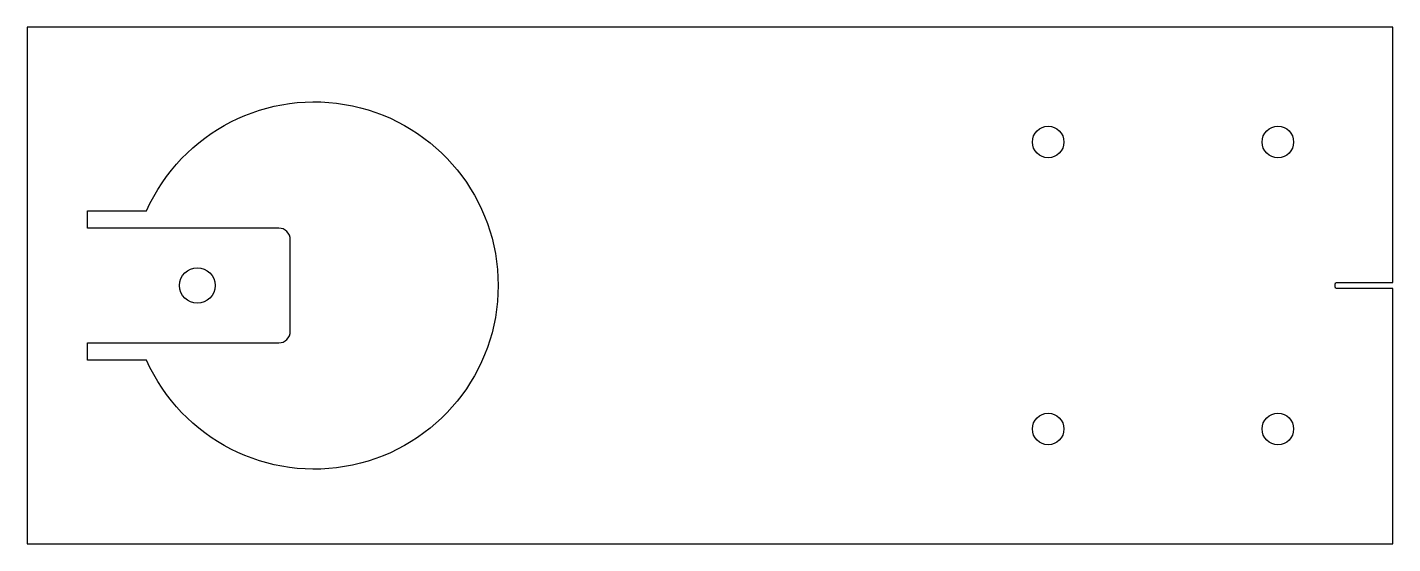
# Model space of a CAD drawing. Header units: millimetres. Extents: x 0 to 238, y -90 to 0.
import ezdxf

# ---------------------------------------------------------------- set-up
doc = ezdxf.new("R2010")
doc.units = ezdxf.units.MM

msp = doc.modelspace()

# ---------------------------------------------------------------- linework, layer by layer
for points in [[(237.78, -45.5), (227.98, -45.5, -0.414214), (227.78, -45.3), (227.78, -44.7, -0.414214), (227.98, -44.5), (237.78, -44.5), (237.78, 0), (0, 0), (0, -90), (237.78, -90)], [(43.79, -35), (10.5, -35), (10.5, -32), (20.76, -32, -4.710799), (20.76, -58), (10.5, -58), (10.5, -55), (43.79, -55, 0.414214), (45.79, -53), (45.79, -37, 0.414214)]]:
    msp.add_lwpolyline(points, format="xyb", close=True)
for centre, radius in [((177.78, -20), 2.75), ((217.78, -20), 2.75), ((29.61, -45), 3.1), ((177.78, -70), 2.75), ((217.78, -70), 2.75)]:
    msp.add_circle(centre, radius)

doc.saveas('drawing.dxf')
